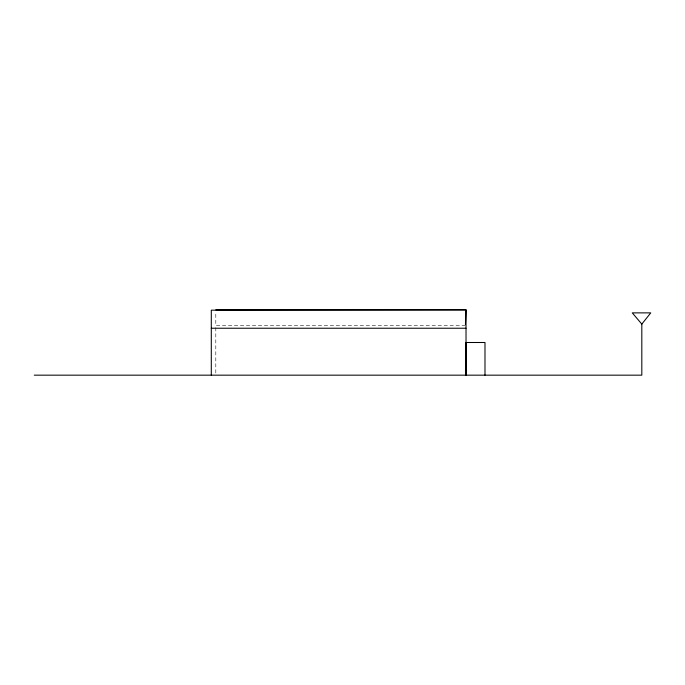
<?xml version="1.0" encoding="UTF-8"?>
<svg xmlns="http://www.w3.org/2000/svg" width="685" height="685" viewBox="0 0 685 685"><rect width="100%" height="100%" fill="white"/><g stroke="black" fill="none" stroke-linecap="round" stroke-linejoin="round"><path stroke-width="0.51" stroke-dasharray="3.42 2.57" d="M465.406 325.538L215.809 325.538L215.809 311.932M215.809 327.653L215.809 374.113"/><path stroke-width="1.03" d="M465.449 324.493L466.023 309.834L215.809 309.834M641.819 324.099L650.75 312.874L632.272 312.874L641.819 324.099L641.819 375.166L34.25 375.166M211.297 328.235L466.023 328.235M484.989 375.166L484.989 342.5L466.023 342.5L466.083 375.166L466.083 342.5M466.023 375.166L466.023 309.834L211.297 310.177L211.297 375.166"/></g></svg>
